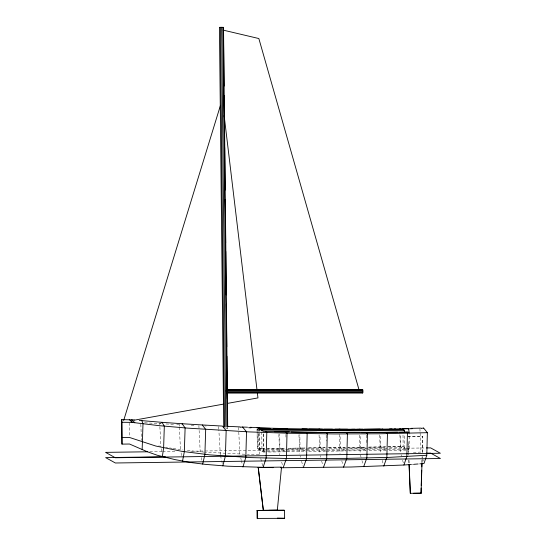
<?xml version="1.0" encoding="UTF-8"?>
<svg xmlns="http://www.w3.org/2000/svg" width="546" height="546" viewBox="0 0 546 546"><rect width="100%" height="100%" fill="white"/><g stroke="black" fill="none" stroke-linecap="round" stroke-linejoin="round"><path stroke-width="0.41" stroke-dasharray="2.73 2.05" d="M421.915 462.558L422.092 456.606M422.222 452.354L422.706 436.199L407.807 436.404M422.017 462.612L422.201 456.661M422.331 452.416L422.706 436.199M161.418 422.652L159.719 423.621L143.871 422.754M227.04 428.747L227.723 428.685L225.518 428.596M412.257 464.421L413.936 464.298M413.363 452.47L420.966 452.033L420.106 432.746M257.118 430.999L257.098 429.313L258.777 429.293M260.258 430.112L258.586 430.132L257.098 429.313M407.93 436.472L422.829 436.261M257.125 431.838L257.303 448.675L264.817 448.559L257.303 448.675L257.098 432.036M267.328 448.525L284.93 448.28L267.363 448.539M288.288 448.232L305.05 448L288.315 448.246M325.17 447.72L307.562 447.966L325.198 447.74M328.521 447.679L345.284 447.447M347.802 447.413L365.404 447.167L347.829 447.427M388.035 446.853L403.125 446.642L405.876 448.17M328.549 447.693L345.311 447.461M388.063 446.867L403.153 446.662L402.989 433.893M265.493 449.406L258.784 449.501L258.599 431.818M266.332 449.392L285.606 449.126M287.285 449.105L305.726 448.853M306.565 448.839L325.846 448.573M329.197 448.525L345.959 448.293M349.31 448.246L366.079 448.013M367.751 447.993L386.193 447.74M389.551 447.693L404.634 447.481L404.497 434.411M149.829 451.76L161.746 451.597M162.592 451.583L176.208 451.392M190.677 451.194L285.121 449.89M285.974 449.877L305.548 449.604M306.395 449.59L325.969 449.324M326.815 449.31L405.951 448.218M406.804 448.205L425.525 447.945M264.476 451.221L261.957 451.255L261.752 431.886M266.987 451.187L284.589 450.941M287.107 450.907L304.709 450.662M307.221 450.627L324.822 450.382M327.341 450.348L344.942 450.109M347.454 450.075L365.062 449.829M367.574 449.795L385.176 449.549M387.694 449.515L405.296 449.269M265.151 452.068L263.445 452.074L257.275 448.662M268.475 452.006L285.265 451.788M286.943 451.767L305.385 451.515M308.708 451.446L325.498 451.235M326.337 451.221L346.43 450.928M348.942 450.894L365.738 450.675M369.062 450.614L386.691 450.389M389.175 450.334L405.971 450.122M258.927 454.545L247.297 454.292M244.806 454.231L205.146 452.204M204.648 425.914L206.292 425.989M193.946 425.402L189.837 425.197M176.747 424.535L181.647 424.788M173.485 424.365L164.558 423.887M161.329 423.71L159.719 423.621L160.886 446.348L158.442 445.877M204.327 452.143L185.415 450.273M173.13 448.505L182.958 449.952M172.311 448.375L165.779 447.256M406.565 448.553L409.323 450.075L409.111 432.91M406.122 449.727L400.607 446.683L400.484 434.78M386.002 450.006L380.487 446.956L380.364 435.046M365.881 450.286L360.374 447.235L360.244 434.964M345.768 450.559L340.254 447.515L340.124 435.039M325.648 450.839L320.14 447.795L320.004 435.066M305.535 451.119L300.02 448.068L299.884 434.698M285.415 451.399L279.907 448.348L279.757 434.261M265.295 451.678L259.787 448.628L259.616 432.084M341.796 460.906L342.888 464.823M360.456 455.118L361.097 457.439M361.95 460.524L363.022 464.387M320.147 455.596L320.584 457.179M321.676 461.131L322.768 465.083M382.227 460.408L383.333 464.469M300.041 455.657L300.477 457.255M301.569 461.247L302.873 466.045M401.126 454.716L401.549 456.299M402.607 460.264L403.46 463.431M281.681 462.087L282.541 465.315M422.693 458.592L423.341 461.056M260.79 458.599L262.653 465.861M240.8 458.108L241.189 459.718M241.387 460.524L242.356 464.544M220.331 454.77L218.837 429.893M220.509 455.562L221.574 460.312M221.751 461.104L222.277 463.479M201.358 457.548L202.013 460.824M181.074 452.907L181.654 456.19M161.227 448.723L161.787 452.675M179.197 424.665L179.279 426.324M179.327 427.156L180.494 449.617M198.88 425.641L200.205 451.822M218.673 426.562L218.796 429.06M238.568 427.388L239.824 454.088M258.551 428.023L259.76 454.565M419.915 428.555L420.065 431.913M408.142 444.048L408.62 455.091M408.845 460.189L408.988 463.588M399.884 434.759L400.668 452.3M379.62 434.944L380.425 453.091M359.398 435.148L360.21 453.514M339.168 434.343L340.015 453.794M298.949 434.766L299.788 454.019M278.842 434.466L279.743 454.832M408.149 441.564L408.729 455.152M408.947 460.244L409.09 463.643M319.069 434.971L319.895 453.979M140.834 424.29L141.428 440.465M129.177 422.829L129.375 436.595M366.407 435.114L366.502 444.116M326.167 435.101L326.235 441.038M285.92 434.377L285.967 438.52M263.281 433.804L263.472 452.088L263.24 432.712M259.589 429.606L259.603 431.258M257.064 428.712L257.091 431.203M385.517 446.887L367.915 447.133L385.551 446.901"/><path stroke-width="0.82" d="M226.297 390.062L226.337 391.919L362.803 391.898L362.687 389.694L227.081 389.714M419.799 463.847L423.989 463.513L426.795 455.255L427.368 432.678L423.621 428.057M421.99 463.465L421.075 493.215L421.15 488.069M421.225 485.517L421.689 470.208M421.792 466.81L421.887 463.404M134.296 419.915L121.717 419.621L121.983 444.123L129.525 444.021L147.208 451.699L157.309 455.262L174.959 459.602L190.076 462.428L205.187 464.353L227.839 466.195L273.13 467.649M362.687 389.694L362.68 392.956L227.068 392.977M362.68 392.956L362.803 391.898M142.158 449.563L142.991 423.819L141.858 420.638L139.332 420.4M277.327 510.128L281.531 467.13L258.197 467.424L263.302 510.292L277.272 510.1M162.353 456.627L163.616 447.863L164.326 426.167L161.998 422.331L141.851 420.632M182.521 461.124L184.323 451.733L185.114 427.934L182.132 423.737L161.985 422.324M202.668 464.093L204.9 454.422L205.692 429.409L202.266 424.959L182.125 423.73M222.809 465.854L225.402 456.19L226.16 430.705L222.399 426.071L202.252 424.952M242.943 466.953L245.823 457.405L246.533 431.79L242.526 427.027L240.144 427.238M123.649 420.543L220.482 105.323M263.063 467.478L266.141 458.094L266.803 432.589L265.772 431.381L263.254 431.306L257.623 427.579L250.068 427.306M280.671 467.717L283.19 467.731L286.404 458.51L287.025 433.196L285.892 431.893L265.772 431.381M283.19 467.731L351.085 467.021L403.883 465.015L406.845 456.531L407.432 433.237L406.62 432.261L399.078 432.364M383.77 466.093L386.861 457.459L387.455 433.647L386.5 432.521M303.31 467.642L306.565 458.585L307.159 433.592L306.019 432.275L290.929 431.995M323.423 467.451L326.699 458.551L327.286 433.872L326.146 432.555L318.598 432.473M363.656 466.707L366.851 457.998L367.444 433.893L366.386 432.664L361.356 432.664M343.543 467.178L346.812 458.374L347.399 433.947L346.266 432.644M257.61 427.573L257.057 427.88L287.244 428.617M134.036 420.215L223.628 404.088M227.819 403.33L257.958 397.904L257.35 392.84M421.389 428.351L423.607 428.05M399.617 428.917L408.524 428.405L409.138 432.22L406.62 432.261M223.717 427.04L219.437 27.389L221.314 27.3L223.519 27.389L227.32 390.349M219.437 27.389L223.519 27.389M380.303 429.095L364.196 429.293M418.12 463.977L413.936 464.298M411.418 464.482L403.883 465.015M426.795 455.255L389.366 457.364L346.812 458.374L288.93 458.538L250.907 457.603L210.033 454.907L181.743 451.31L155.808 446.041L129.525 437.476L121.976 437.578L121.983 444.123M356.613 429.306L362.701 429.224M278.576 428.521L279.695 428.46M308.756 429.067L322.461 429.149M338.943 429.272L340.062 429.211M427.368 432.678L379.948 433.77L334.834 433.927L289.551 433.258L249.072 431.906L187.694 428.132L159.077 425.662L132.084 422.392L121.881 422.263L121.731 419.628M421.096 428.112L411.036 428.351M412.298 428.706L402.156 428.876M400.423 428.828L394.553 428.985M404.477 431.961L404.456 430.33L354.163 430.774L261.097 430.098M259.609 429.279L345.133 429.941L402.968 429.511L404.456 430.33M395.393 428.903L381.893 429.142M274.331 431.715L289.421 431.859M397.57 432.227L326.146 432.555M147.277 451.795L105.583 452.368L115.315 457.753L440.363 453.255L430.63 447.877L426.371 447.932M165.199 456.784L105.637 457.609L115.37 462.988L440.417 458.497L430.685 453.112L426.426 453.173M258.197 467.424L260.688 467.39M413.581 493.27L421 493.168M409.029 464.434L410.285 493.318L421.075 493.215M268.83 510.312L284.022 510.107L284.548 510.394L284.63 518.325L257.098 518.413L257.016 510.476L263.766 510.387M257.016 510.476L284.548 510.394M277.354 518.134L284.63 518.325M382.821 429.06L359.138 429.299M389.489 429.054L392.021 429.019M360.183 429.231L351.563 429.299M366.386 432.664L407.63 432.084L409.111 432.91M226.972 389.489L358.94 389.51L258.852 38.541L223.164 30.112M227.006 389.981L362.612 389.96M227.15 390.062L362.762 390.042M226.344 390.909L362.803 390.888M227.143 392.71L362.756 392.69M355.153 429.238L323.846 429.231M359.848 432.528L306.019 432.275M332.521 429.197L318.816 429.19M335.032 429.204L347.611 429.231M319.942 429.129L302.047 428.965M317.089 432.336L285.892 431.893M307.364 428.972L273.566 428.412M270.222 428.33L258.551 428.023L259.568 427.955L259.589 429.606M248.553 427.723L251.051 427.798M247.55 427.218L242.52 427.02M240.001 426.911L227.423 426.324M134.821 422.761L131.791 419.676L132.084 422.392L129.272 419.526M224.153 115.677L257.05 390.301M258.251 467.458L263.356 510.319M409.131 464.489L410.367 493.359M257.541 510.769L257.623 518.7M227.341 392.048L227.702 426.986M223.423 27.334L223.491 34.152M223.587 43.523L224.037 86.125M224.133 95.495L224.577 138.097M224.679 147.468L225.123 190.069M225.225 199.44L225.675 242.895M225.764 251.413L226.221 294.867M226.317 304.238L226.767 346.84M226.863 356.21L227.218 390.294M227.245 392.847L227.313 398.812M227.409 408.183L227.607 426.931M222.843 27.443L227.027 427.04M221.642 27.477L225.826 427.074M220.379 27.477L224.563 427.074M121.881 422.263L121.976 437.578"/></g></svg>
